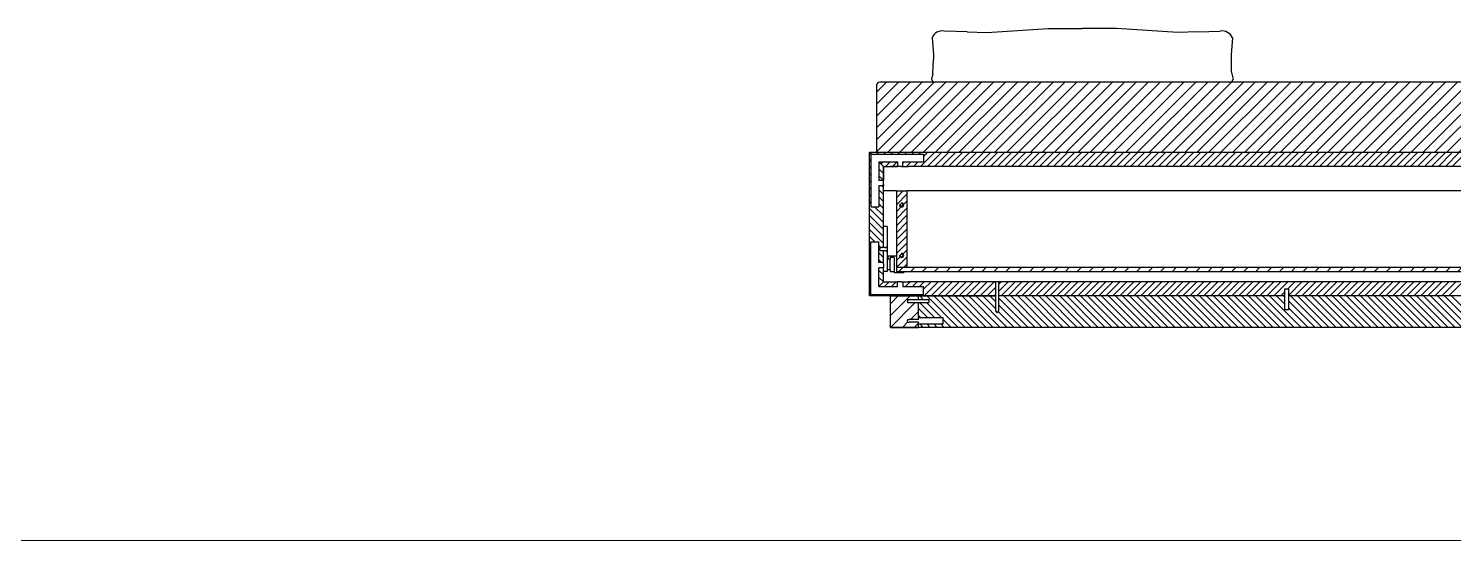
# Model space of a CAD drawing. Header units: centimetres. Extents: x -2268 to 4168, y -1681 to 1458.
# Drawn here: x -16.9 to 186.8, y 621.8 to 695 of the extents above; entities that cross this region are included whole.
import ezdxf

# ---------------------------------------------------------------- set-up
doc = ezdxf.new("R2010")
doc.units = ezdxf.units.CM
doc.layers.get('0').update_dxf_attribs({"color": 5})
doc.layers.add('A-FURN_Num_Penna__252_Num_Penna__252_Num_Penna__3_Num_Penna__252_Num_Penna__252_Num_Penna__252_Num_Penna__252_Num_Penna__252_Num_Penna__252_Num_Penna__252_Num_Penna__82_Num_Penna__82_Num_Penna__82_Num_Penna__82_Num_Penna__82', color=82, linetype='Continuous', lineweight=18)
for name, color, linetype in [('ARREDI_attrezzature', 175, 'Continuous'), ('filatura', 8, 'Continuous'), ('particolari', 6, 'Continuous')]:
    doc.layers.add(name, color=color, linetype=linetype)
pattern_1 = [(45, (-32.8304, 463.7776), (-0.85, 0.85), [])]

msp = doc.modelspace()

# ---------------------------------------------------------------- hatches: boundary and pattern name
h = msp.add_hatch()
h.set_pattern_fill('JIS_WOOD', color=175, scale=1.7)
h.set_pattern_definition([(45, (-207.3808, -61.0477), (-0.85, 0.85), [])])
h.paths.add_polyline_path([(106.3433, 687.2904), (104.8135, 687.2904, 0.4024058), (104.3135, 686.7607), (104.3135, 684.7296), (104.3135, 683.2296), (104.3135, 677.2296), (106.3135, 677.2296), (198.6941, 677.2296), (245.4327, 677.2296), (245.9327, 677.2296), (302.3135, 677.2296), (304.3135, 677.2296), (304.3135, 683.2296), (304.3135, 684.7296), (304.3135, 686.7698, 0.42612074), (303.7619, 687.2904), (302.2838, 687.2904), (204.3135, 687.2904)])
h = msp.add_hatch()
h.set_pattern_fill('JIS_WOOD', color=175, scale=1.7)
h.set_pattern_definition(pattern_1)
h.paths.add_polyline_path([(201.4635, 660.8296), (107.1635, 660.8296), (107.1635, 660.2296), (108.1635, 660.2296), (200.4635, 660.2296), (201.4635, 660.2296)])
h = msp.add_hatch()
h.set_pattern_fill('JIS_WOOD', color=175, scale=1.7)
h.set_pattern_definition(pattern_1)
h.paths.add_polyline_path([(110.3135, 655.7296), (109.8135, 655.7296), (108.9135, 655.7296), (108.8135, 655.7296), (108.8135, 655.8296), (108.8135, 656.1296), (108.8135, 656.2296), (108.9135, 656.2296), (110.3135, 656.2296), (110.3135, 656.7296), (106.3135, 656.7296), (106.3135, 652.2296), (110.3135, 652.2296), (110.3135, 652.9796), (109.0135, 652.9796), (108.8135, 652.9796), (108.698, 653.1796), (108.8135, 653.3796), (109.0135, 653.3796), (110.3135, 653.3796)])

# ---------------------------------------------------------------- linework, layer by layer
for p, q in [((117.2949, 694.4639), (114.0248, 694.5778)), ((117.2949, 694.4639), (120.11, 694.3899)), ((120.11, 694.3899), (128.8574, 694.9584)), ((128.8574, 694.9584), (133.744, 694.9584)), ((138.6306, 694.9584), (133.744, 694.9584)), ((147.378, 694.3899), (138.6306, 694.9584)), ((150.1931, 694.4639), (147.378, 694.3899)), ((150.1931, 694.4639), (153.4632, 694.5778)), ((112.2811, 693.6195), (112.492, 691.1958)), ((155.2069, 693.6195), (154.9959, 691.1958)), ((112.3974, 688.5309), (112.492, 690.5309)), ((112.492, 691.1958), (112.492, 690.5309)), ((154.9959, 691.1958), (154.9959, 688.8775)), ((112.3974, 688.5309), (112.1756, 687.7183)), ((154.9959, 688.8775), (155.3124, 687.7183)), ((112.1756, 687.7183), (112.4135, 687.2904)), ((155.3124, 687.7183), (155.0744, 687.2904)), ((103.3135, 656.7296), (103.3135, 677.2296)), ((106.3135, 677.2296), (103.3135, 677.2296)), ((103.5305, 677.0126), (103.3135, 677.2296)), ((103.5305, 677.0126), (108.6962, 677.0126)), ((103.5305, 677.0126), (103.5305, 669.479)), ((198.6941, 677.2296), (106.3135, 677.2296)), ((108.6962, 677.0126), (111.0675, 677.0126)), ((111.0675, 677.0126), (111.0675, 675.8813)), ((104.6618, 675.8813), (107.0962, 675.8813)), ((104.8792, 675.6639), (104.6618, 675.8813)), ((104.6618, 675.8813), (104.6618, 673.2296)), ((105.3135, 675.2296), (104.6618, 675.8813)), ((104.8792, 675.6639), (105.3135, 675.2296)), ((105.3135, 675.2296), (106.3135, 675.2296)), ((105.3135, 675.2296), (107.3135, 675.2296)), ((105.3135, 675.2296), (105.3135, 673.2296)), ((105.3135, 663.6296), (105.3135, 675.2296)), ((107.3135, 675.2296), (106.3135, 675.2296)), ((107.0962, 675.8813), (107.3135, 675.8813)), ((107.3135, 675.8813), (107.3135, 675.2296)), ((107.3135, 675.2296), (107.3135, 675.3296)), ((107.5135, 675.2296), (107.3135, 675.2296)), ((107.8962, 675.2296), (107.5135, 675.2296)), ((107.8962, 675.2296), (108.0962, 675.2296)), ((108.0962, 675.8813), (108.6962, 675.8813)), ((108.0962, 675.2296), (108.0962, 675.8813)), ((108.0962, 675.2296), (108.0962, 675.3296)), ((108.0962, 675.2296), (108.9135, 675.2296)), ((108.6962, 675.8813), (110.8344, 675.8813)), ((198.6941, 675.2296), (108.9135, 675.2296)), ((110.8344, 675.8813), (111.0675, 675.8813)), ((105.2135, 673.2296), (104.6618, 673.2296)), ((104.6618, 672.4469), (104.6618, 669.479)), ((105.2135, 672.4469), (104.6618, 672.4469)), ((105.2135, 673.2296), (105.3135, 673.2296)), ((105.2135, 672.4469), (105.3135, 672.4469)), ((105.3135, 673.0296), (105.3135, 673.2296)), ((105.3135, 672.6469), (105.3135, 673.0296)), ((105.3135, 672.6469), (105.3135, 672.4469)), ((107.1635, 671.7296), (105.3135, 671.7296)), ((107.1635, 671.7296), (107.1635, 660.8296)), ((107.1635, 671.7296), (108.6635, 671.7296)), ((108.6635, 671.7296), (108.6635, 660.9296)), ((199.9635, 671.7296), (108.6635, 671.7296)), ((103.5305, 669.479), (104.6618, 669.479)), ((105.8635, 666.6296), (105.3135, 666.6296)), ((105.8635, 666.6296), (105.8635, 660.2296)), ((103.5305, 656.9819), (103.5305, 664.4836)), ((103.5305, 664.4836), (104.6618, 664.4836)), ((104.6618, 661.5122), (104.6618, 664.4836)), ((105.3135, 662.1296), (105.3135, 663.2296)), ((105.3135, 661.7296), (105.3135, 662.1296)), ((106.0135, 661.9796), (106.0135, 662.4796)), ((106.0135, 662.4796), (107.1635, 662.4796)), ((106.2635, 660.4796), (106.2635, 661.9796)), ((106.8635, 662.2296), (106.8635, 660.2296)), ((105.2135, 661.5122), (104.6618, 661.5122)), ((104.6618, 658.0779), (104.6618, 660.7296)), ((105.2135, 660.7296), (104.6618, 660.7296)), ((105.2135, 661.5122), (105.3135, 661.5122)), ((105.2135, 660.7296), (105.3135, 660.7296)), ((105.3135, 661.5122), (105.3135, 661.7296)), ((105.3135, 661.3122), (105.3135, 661.5122)), ((105.3135, 661.3122), (105.3135, 660.9296)), ((105.3135, 660.9296), (105.3135, 660.7296)), ((105.3135, 658.7296), (105.3135, 660.7296)), ((105.8635, 660.2296), (105.3135, 660.2296)), ((106.2635, 660.4796), (105.8635, 660.4796)), ((106.2635, 660.4796), (106.2635, 660.2296)), ((106.2635, 660.2296), (106.8635, 660.2296)), ((106.8635, 660.2296), (106.8635, 660.0296)), ((108.1635, 660.0296), (106.8635, 660.0296)), ((107.1635, 660.8296), (201.4635, 660.8296)), ((108.1635, 660.2296), (108.1635, 660.0296)), ((108.6635, 660.8296), (108.6635, 660.9296)), ((104.8792, 658.2952), (104.6618, 658.0779)), ((104.6618, 658.0779), (107.0962, 658.0779)), ((104.8792, 658.2952), (105.3135, 658.7296)), ((105.3135, 658.7296), (107.3135, 658.7296)), ((107.0962, 658.0779), (107.3135, 658.0779)), ((107.3135, 658.0779), (107.3135, 658.7296)), ((107.5135, 658.7296), (107.3135, 658.7296)), ((107.8962, 658.7296), (107.5135, 658.7296)), ((107.8962, 658.7296), (108.0962, 658.7296)), ((108.0962, 658.7296), (108.9135, 658.7296)), ((108.0962, 658.7296), (108.0962, 658.0779)), ((108.0962, 658.7296), (108.0962, 658.6296)), ((108.0962, 658.0779), (108.6962, 658.0779)), ((108.6962, 658.0779), (110.8344, 658.0779)), ((198.6941, 658.7296), (108.9135, 658.7296)), ((110.8344, 658.0779), (111.0675, 658.0779)), ((111.0675, 656.9465), (111.0675, 658.0779)), ((103.5305, 656.9465), (103.3135, 656.7296)), ((106.3135, 656.7296), (103.3135, 656.7296)), ((103.5305, 656.9819), (103.5305, 656.9465)), ((103.5305, 656.9465), (108.6962, 656.9465)), ((121.3135, 656.7296), (106.3135, 656.7296)), ((106.3135, 652.2296), (106.3135, 656.7296)), ((106.3135, 656.7296), (121.3135, 656.7296)), ((108.6962, 656.9465), (111.0675, 656.9465)), ((110.3135, 656.2296), (110.3135, 656.7296)), ((162.6943, 656.7296), (121.8135, 656.7296)), ((198.6941, 656.7296), (163.1943, 656.7296)), ((110.3135, 653.3796), (110.3135, 655.7296)), ((198.6941, 652.2296), (106.3135, 652.2296)), ((106.3135, 652.2296), (110.3135, 652.2296)), ((110.3135, 652.2296), (110.3135, 652.9796))]:
    msp.add_line(p, q)
at = {"linetype": 'Continuous'}
for p, q in [((103.5305, 677.0126), (103.3764, 677.1667)), ((108.0962, 658.7041), (108.1216, 658.7296))]:
    msp.add_line(p, q, dxfattribs=at)
msp.add_lwpolyline([(304.3135, 677.2296), (304.3135, 683.2296), (304.3135, 684.7296), (304.3135, 686.7607, 0.4024058), (303.8135, 687.2904), (302.2838, 687.2904), (204.3135, 687.2904), (106.3433, 687.2904), (104.8135, 687.2904, 0.4024058), (104.3135, 686.7607), (104.3135, 684.7296), (104.3135, 683.2296), (104.3135, 677.2296)], format="xyb")
for points in [[(106.8635, 662.2296), (106.2635, 662.2296), (106.2635, 661.9796), (105.8635, 661.9796)], [(107.1635, 660.8296), (107.1635, 660.2296), (108.1635, 660.2296), (200.4635, 660.2296), (201.4635, 660.2296), (201.4635, 660.8296)]]:
    msp.add_lwpolyline(points)
for centre, radius, start, end in [((113.7003, 693.1025), 1.5105, 77.595745, 159.984428), ((153.7452, 693.0253), 1.5778, 22.123185, 100.296641)]:
    msp.add_arc(centre, radius, start, end)
at = {"layer": 'A-FURN_Num_Penna__252_Num_Penna__252_Num_Penna__3_Num_Penna__252_Num_Penna__252_Num_Penna__252_Num_Penna__252_Num_Penna__252_Num_Penna__252_Num_Penna__252_Num_Penna__82_Num_Penna__82_Num_Penna__82_Num_Penna__82_Num_Penna__82', "color": 82, "linetype": 'Continuous', "lineweight": 18}
msp.add_line((390.9974, 621.7662), (-775.6674, 621.7662), dxfattribs=at)
at = {"layer": 'ARREDI_attrezzature', "linetype": 'Continuous'}
for p, q in [((103.5305, 676.0126), (103.3135, 676.2296)), ((103.4676, 677.0755), (103.6216, 677.2296)), ((104.4047, 677.0126), (104.6216, 677.2296)), ((105.4047, 677.0126), (105.6216, 677.2296)), ((106.4047, 677.0126), (106.6216, 677.2296)), ((107.4047, 677.0126), (107.6216, 677.2296)), ((108.4047, 677.0126), (108.6216, 677.2296)), ((109.4047, 677.0126), (109.6216, 677.2296)), ((110.4047, 677.0126), (110.6216, 677.2296)), ((110.6216, 675.2296), (112.6216, 677.2296)), ((111.0675, 676.6754), (111.6216, 677.2296)), ((111.6216, 675.2296), (113.6216, 677.2296)), ((112.6216, 675.2296), (114.6216, 677.2296)), ((113.6216, 675.2296), (115.6216, 677.2296)), ((114.6216, 675.2296), (116.6216, 677.2296)), ((115.6216, 675.2296), (117.6216, 677.2296)), ((116.6216, 675.2296), (118.6216, 677.2296)), ((117.6216, 675.2296), (119.6216, 677.2296)), ((118.6216, 675.2296), (120.6216, 677.2296)), ((119.6216, 675.2296), (121.6216, 677.2296)), ((120.6216, 675.2296), (122.6216, 677.2296)), ((121.6216, 675.2296), (123.6216, 677.2296)), ((122.6216, 675.2296), (124.6216, 677.2296)), ((123.6216, 675.2296), (125.6216, 677.2296)), ((124.6216, 675.2296), (126.6216, 677.2296)), ((125.6216, 675.2296), (127.6216, 677.2296)), ((126.6216, 675.2296), (128.6216, 677.2296)), ((127.6216, 675.2296), (129.6216, 677.2296)), ((128.6216, 675.2296), (130.6216, 677.2296)), ((129.6216, 675.2296), (131.6216, 677.2296)), ((130.6216, 675.2296), (132.6216, 677.2296)), ((131.6216, 675.2296), (133.6216, 677.2296)), ((132.6216, 675.2296), (134.6216, 677.2296)), ((133.6216, 675.2296), (135.6216, 677.2296)), ((134.6216, 675.2296), (136.6216, 677.2296)), ((135.6216, 675.2296), (137.6216, 677.2296)), ((136.6216, 675.2296), (138.6216, 677.2296)), ((137.6216, 675.2296), (139.6216, 677.2296)), ((138.6216, 675.2296), (140.6216, 677.2296)), ((139.6216, 675.2296), (141.6216, 677.2296)), ((140.6216, 675.2296), (142.6216, 677.2296)), ((141.6216, 675.2296), (143.6216, 677.2296)), ((142.6216, 675.2296), (144.6216, 677.2296)), ((143.6216, 675.2296), (145.6216, 677.2296)), ((144.6216, 675.2296), (146.6216, 677.2296)), ((145.6216, 675.2296), (147.6216, 677.2296)), ((146.6216, 675.2296), (148.6216, 677.2296)), ((147.6216, 675.2296), (149.6216, 677.2296)), ((148.6216, 675.2296), (150.6216, 677.2296)), ((149.6216, 675.2296), (151.6216, 677.2296)), ((150.6216, 675.2296), (152.6216, 677.2296)), ((151.6216, 675.2296), (153.6216, 677.2296)), ((152.6216, 675.2296), (154.6216, 677.2296)), ((153.6216, 675.2296), (155.6216, 677.2296)), ((154.6216, 675.2296), (156.6216, 677.2296)), ((155.6216, 675.2296), (157.6216, 677.2296)), ((156.6216, 675.2296), (158.6216, 677.2296)), ((157.6216, 675.2296), (159.6216, 677.2296)), ((158.6216, 675.2296), (160.6216, 677.2296)), ((159.6216, 675.2296), (161.6216, 677.2296)), ((160.6216, 675.2296), (162.6216, 677.2296)), ((161.6216, 675.2296), (163.6216, 677.2296)), ((162.6216, 675.2296), (164.6216, 677.2296)), ((163.6216, 675.2296), (165.6216, 677.2296)), ((164.6216, 675.2296), (166.6216, 677.2296)), ((165.6216, 675.2296), (167.6216, 677.2296)), ((166.6216, 675.2296), (168.6216, 677.2296)), ((167.6216, 675.2296), (169.6216, 677.2296)), ((168.6216, 675.2296), (170.6216, 677.2296)), ((169.6216, 675.2296), (171.6216, 677.2296)), ((170.6216, 675.2296), (172.6216, 677.2296)), ((171.6216, 675.2296), (173.6216, 677.2296)), ((172.6216, 675.2296), (174.6216, 677.2296)), ((173.6216, 675.2296), (175.6216, 677.2296)), ((174.6216, 675.2296), (176.6216, 677.2296)), ((175.6216, 675.2296), (177.6216, 677.2296)), ((176.6216, 675.2296), (178.6216, 677.2296)), ((177.6216, 675.2296), (179.6216, 677.2296)), ((178.6216, 675.2296), (180.6216, 677.2296)), ((179.6216, 675.2296), (181.6216, 677.2296)), ((180.6216, 675.2296), (182.6216, 677.2296)), ((181.6216, 675.2296), (183.6216, 677.2296)), ((182.6216, 675.2296), (184.6216, 677.2296)), ((183.6216, 675.2296), (185.6216, 677.2296)), ((184.6216, 675.2296), (186.6216, 677.2296)), ((185.6216, 675.2296), (187.6216, 677.2296)), ((186.6216, 675.2296), (188.6216, 677.2296)), ((103.5305, 675.0126), (103.3135, 675.2296)), ((103.5305, 674.0126), (103.3135, 674.2296)), ((105.3135, 674.2296), (104.6618, 674.8813)), ((104.9676, 675.5755), (105.2733, 675.8813)), ((105.6216, 675.2296), (106.2733, 675.8813)), ((106.6216, 675.2296), (107.2733, 675.8813)), ((108.0962, 675.7041), (108.2733, 675.8813)), ((108.6216, 675.2296), (109.2733, 675.8813)), ((109.6216, 675.2296), (110.2733, 675.8813)), ((103.5305, 673.0126), (103.3135, 673.2296)), ((103.5305, 672.0126), (103.3135, 672.2296)), ((105.3135, 673.2296), (104.6618, 673.8813)), ((103.5305, 671.0126), (103.3135, 671.2296)), ((103.5305, 670.0126), (103.3135, 670.2296)), ((103.5305, 670.0126), (103.3135, 670.2296)), ((107.1635, 670.7715), (108.1216, 671.7296)), ((107.1635, 669.7715), (108.6635, 671.2715)), ((108.1133, 669.7213), (108.6635, 670.2715)), ((105.3135, 667.2296), (103.3135, 669.2296)), ((105.3135, 666.2296), (103.3135, 668.2296)), ((105.3135, 668.2296), (104.0641, 669.479)), ((107.1635, 668.7715), (107.9218, 669.5297)), ((107.1635, 667.7715), (108.6635, 669.2715)), ((107.1635, 666.7715), (108.6635, 668.2715)), ((105.3135, 665.2296), (103.3135, 667.2296)), ((105.3135, 664.2408), (103.3135, 666.2296)), ((107.1635, 665.7715), (108.6635, 667.2715)), ((107.1635, 664.7715), (108.6635, 666.2715)), ((104.081, 664.4836), (103.3135, 665.2296)), ((103.5305, 664.0126), (103.3135, 664.2296)), ((107.1635, 663.7715), (108.6635, 665.2715)), ((107.1635, 662.7715), (108.6635, 664.2715)), ((103.5305, 663.0126), (103.3135, 663.2296)), ((103.5305, 662.0126), (103.3135, 662.2296)), ((107.1635, 661.7715), (107.7762, 662.3842)), ((107.2216, 660.8296), (108.6635, 662.2715)), ((108.0589, 662.6669), (108.6635, 663.2715)), ((103.5305, 661.0126), (103.3135, 661.2296)), ((103.5305, 660.0126), (103.3135, 660.2296)), ((105.3135, 659.7296), (104.6618, 660.3813)), ((108.2216, 660.8296), (108.6635, 661.2715)), ((103.5305, 659.0126), (103.3135, 659.2296)), ((103.5305, 658.0126), (103.3135, 658.2296)), ((105.3135, 658.7296), (104.6618, 659.3813)), ((105.4699, 658.0779), (106.1216, 658.7296)), ((106.4699, 658.0779), (107.1216, 658.7296)), ((108.4699, 658.0779), (109.1216, 658.7296)), ((109.4699, 658.0779), (110.1216, 658.7296)), ((110.4699, 658.0779), (111.1216, 658.7296)), ((111.0675, 657.6754), (112.1216, 658.7296)), ((111.1216, 656.7296), (113.1216, 658.7296)), ((112.1216, 656.7296), (114.1216, 658.7296)), ((113.1216, 656.7296), (115.1216, 658.7296)), ((114.1216, 656.7296), (116.1216, 658.7296)), ((115.1216, 656.7296), (117.1216, 658.7296)), ((116.1216, 656.7296), (118.1216, 658.7296)), ((117.1216, 656.7296), (119.1216, 658.7296)), ((118.1216, 656.7296), (120.1216, 658.7296)), ((119.1216, 656.7296), (121.1216, 658.7296)), ((120.1216, 656.7296), (121.3135, 657.9215)), ((121.8135, 658.4215), (122.1216, 658.7296)), ((121.8135, 657.4215), (123.1216, 658.7296)), ((122.1216, 656.7296), (124.1216, 658.7296)), ((123.1216, 656.7296), (125.1216, 658.7296)), ((124.1216, 656.7296), (126.1216, 658.7296)), ((125.1216, 656.7296), (127.1216, 658.7296)), ((126.1216, 656.7296), (128.1216, 658.7296)), ((127.1216, 656.7296), (129.1216, 658.7296)), ((128.1216, 656.7296), (130.1216, 658.7296)), ((129.1216, 656.7296), (131.1216, 658.7296)), ((130.1216, 656.7296), (132.1216, 658.7296)), ((131.1216, 656.7296), (133.1216, 658.7296)), ((132.1216, 656.7296), (134.1216, 658.7296)), ((133.1216, 656.7296), (135.1216, 658.7296)), ((134.1216, 656.7296), (136.1216, 658.7296)), ((135.1216, 656.7296), (137.1216, 658.7296)), ((136.1216, 656.7296), (138.1216, 658.7296)), ((137.1216, 656.7296), (139.1216, 658.7296)), ((138.1216, 656.7296), (140.1216, 658.7296)), ((139.1216, 656.7296), (141.1216, 658.7296)), ((140.1216, 656.7296), (142.1216, 658.7296)), ((141.1216, 656.7296), (143.1216, 658.7296)), ((142.1216, 656.7296), (144.1216, 658.7296)), ((143.1216, 656.7296), (145.1216, 658.7296)), ((144.1216, 656.7296), (146.1216, 658.7296)), ((145.1216, 656.7296), (147.1216, 658.7296)), ((146.1216, 656.7296), (148.1216, 658.7296)), ((147.1216, 656.7296), (149.1216, 658.7296)), ((148.1216, 656.7296), (150.1216, 658.7296)), ((149.1216, 656.7296), (151.1216, 658.7296)), ((150.1216, 656.7296), (152.1216, 658.7296)), ((151.1216, 656.7296), (153.1216, 658.7296)), ((152.1216, 656.7296), (154.1216, 658.7296)), ((153.1216, 656.7296), (155.1216, 658.7296)), ((154.1216, 656.7296), (156.1216, 658.7296)), ((155.1216, 656.7296), (157.1216, 658.7296)), ((156.1216, 656.7296), (158.1216, 658.7296)), ((157.1216, 656.7296), (159.1216, 658.7296)), ((158.1216, 656.7296), (160.1216, 658.7296)), ((159.1216, 656.7296), (161.1216, 658.7296)), ((160.1216, 656.7296), (162.1216, 658.7296)), ((161.1216, 656.7296), (163.1216, 658.7296)), ((163.1216, 657.7296), (164.1216, 658.7296)), ((163.1943, 656.8023), (165.1216, 658.7296)), ((164.1216, 656.7296), (166.1216, 658.7296)), ((165.1216, 656.7296), (167.1216, 658.7296)), ((166.1216, 656.7296), (168.1216, 658.7296)), ((167.1216, 656.7296), (169.1216, 658.7296)), ((168.1216, 656.7296), (170.1216, 658.7296)), ((169.1216, 656.7296), (171.1216, 658.7296)), ((170.1216, 656.7296), (172.1216, 658.7296)), ((171.1216, 656.7296), (173.1216, 658.7296)), ((172.1216, 656.7296), (174.1216, 658.7296)), ((173.1216, 656.7296), (175.1216, 658.7296)), ((174.1216, 656.7296), (176.1216, 658.7296)), ((175.1216, 656.7296), (177.1216, 658.7296)), ((176.1216, 656.7296), (178.1216, 658.7296)), ((177.1216, 656.7296), (179.1216, 658.7296)), ((178.1216, 656.7296), (180.1216, 658.7296)), ((179.1216, 656.7296), (181.1216, 658.7296)), ((180.1216, 656.7296), (182.1216, 658.7296)), ((181.1216, 656.7296), (183.1216, 658.7296)), ((182.1216, 656.7296), (184.1216, 658.7296)), ((183.1216, 656.7296), (185.1216, 658.7296)), ((184.1216, 656.7296), (186.1216, 658.7296)), ((185.1216, 656.7296), (187.1216, 658.7296)), ((186.1216, 656.7296), (188.1216, 658.7296)), ((103.5305, 657.0126), (103.3135, 657.2296)), ((104.1216, 656.7296), (104.3385, 656.9465)), ((105.1216, 656.7296), (105.3385, 656.9465)), ((106.1216, 656.7296), (106.3385, 656.9465)), ((107.1216, 656.7296), (107.3385, 656.9465)), ((108.1216, 656.7296), (108.3385, 656.9465)), ((109.1216, 656.7296), (109.3385, 656.9465)), ((110.1216, 656.7296), (110.3385, 656.9465)), ((111.0055, 656.2296), (110.5055, 656.7296)), ((116.0055, 652.2296), (111.5055, 656.7296)), ((117.0055, 652.2296), (112.5055, 656.7296)), ((118.0055, 652.2296), (113.5055, 656.7296)), ((119.0055, 652.2296), (114.5055, 656.7296)), ((120.0055, 652.2296), (115.5055, 656.7296)), ((121.0055, 652.2296), (116.5055, 656.7296)), ((122.0055, 652.2296), (117.5055, 656.7296)), ((123.0055, 652.2296), (118.5055, 656.7296)), ((121.3135, 654.9215), (119.5055, 656.7296)), ((121.3135, 655.9215), (120.5055, 656.7296)), ((121.1216, 656.7296), (121.3135, 656.9215)), ((126.0055, 652.2296), (121.8135, 656.4215)), ((127.0055, 652.2296), (122.5055, 656.7296)), ((128.0055, 652.2296), (123.5055, 656.7296)), ((129.0055, 652.2296), (124.5055, 656.7296)), ((130.0055, 652.2296), (125.5055, 656.7296)), ((131.0055, 652.2296), (126.5055, 656.7296)), ((132.0055, 652.2296), (127.5055, 656.7296)), ((133.0055, 652.2296), (128.5055, 656.7296)), ((134.0055, 652.2296), (129.5055, 656.7296)), ((135.0055, 652.2296), (130.5055, 656.7296)), ((136.0055, 652.2296), (131.5055, 656.7296)), ((137.0055, 652.2296), (132.5055, 656.7296)), ((138.0055, 652.2296), (133.5055, 656.7296)), ((139.0055, 652.2296), (134.5055, 656.7296)), ((140.0055, 652.2296), (135.5055, 656.7296)), ((141.0055, 652.2296), (136.5055, 656.7296)), ((142.0055, 652.2296), (137.5055, 656.7296)), ((143.0055, 652.2296), (138.5055, 656.7296)), ((144.0055, 652.2296), (139.5055, 656.7296)), ((145.0055, 652.2296), (140.5055, 656.7296)), ((146.0055, 652.2296), (141.5055, 656.7296)), ((147.0055, 652.2296), (142.5055, 656.7296)), ((148.0055, 652.2296), (143.5055, 656.7296)), ((149.0055, 652.2296), (144.5055, 656.7296)), ((150.0055, 652.2296), (145.5055, 656.7296)), ((151.0055, 652.2296), (146.5055, 656.7296)), ((152.0055, 652.2296), (147.5055, 656.7296)), ((153.0055, 652.2296), (148.5055, 656.7296)), ((154.0055, 652.2296), (149.5055, 656.7296)), ((155.0055, 652.2296), (150.5055, 656.7296)), ((156.0055, 652.2296), (151.5055, 656.7296)), ((157.0055, 652.2296), (152.5055, 656.7296)), ((158.0055, 652.2296), (153.5055, 656.7296)), ((159.0055, 652.2296), (154.5055, 656.7296)), ((160.0055, 652.2296), (155.5055, 656.7296)), ((161.0055, 652.2296), (156.5055, 656.7296)), ((162.0055, 652.2296), (157.5055, 656.7296)), ((163.0055, 652.2296), (158.5055, 656.7296)), ((164.0055, 652.2296), (159.5055, 656.7296)), ((165.0055, 652.2296), (160.5055, 656.7296)), ((162.6943, 655.5407), (161.5055, 656.7296)), ((162.1216, 656.7296), (162.6943, 657.3023)), ((162.6943, 656.5407), (162.5055, 656.7296)), ((167.0055, 652.2296), (163.1943, 656.0407)), ((168.0055, 652.2296), (163.5055, 656.7296)), ((169.0055, 652.2296), (164.5055, 656.7296)), ((170.0055, 652.2296), (165.5055, 656.7296)), ((171.0055, 652.2296), (166.5055, 656.7296)), ((172.0055, 652.2296), (167.5055, 656.7296)), ((173.0055, 652.2296), (168.5055, 656.7296)), ((174.0055, 652.2296), (169.5055, 656.7296)), ((175.0055, 652.2296), (170.5055, 656.7296)), ((176.0055, 652.2296), (171.5055, 656.7296)), ((177.0055, 652.2296), (172.5055, 656.7296)), ((178.0055, 652.2296), (173.5055, 656.7296)), ((179.0055, 652.2296), (174.5055, 656.7296)), ((180.0055, 652.2296), (175.5055, 656.7296)), ((181.0055, 652.2296), (176.5055, 656.7296)), ((182.0055, 652.2296), (177.5055, 656.7296)), ((183.0055, 652.2296), (178.5055, 656.7296)), ((184.0055, 652.2296), (179.5055, 656.7296)), ((185.0055, 652.2296), (180.5055, 656.7296)), ((186.0055, 652.2296), (181.5055, 656.7296)), ((187.0055, 652.2296), (182.5055, 656.7296)), ((188.0055, 652.2296), (183.5055, 656.7296)), ((189.0055, 652.2296), (184.5055, 656.7296)), ((190.0055, 652.2296), (185.5055, 656.7296)), ((191.0055, 652.2296), (186.5055, 656.7296)), ((111.6055, 653.6296), (110.3135, 654.9215)), ((110.6055, 653.6296), (110.3135, 653.9215)), ((112.6055, 653.6296), (110.5055, 655.7296)), ((113.6055, 653.6296), (111.5055, 655.7296)), ((124.0055, 652.2296), (121.7345, 654.5005)), ((125.0055, 652.2296), (121.8135, 655.4215)), ((166.0055, 652.2296), (163.1943, 655.0407)), ((111.0055, 652.2296), (110.5055, 652.7296)), ((112.0055, 652.2296), (111.5055, 652.7296)), ((113.0055, 652.2296), (112.5055, 652.7296)), ((114.0055, 652.2296), (113.5055, 652.7296)), ((115.0055, 652.2296), (113.8713, 653.3638))]:
    msp.add_line(p, q, dxfattribs=at)
at = {"layer": 'ARREDI_attrezzature'}
for p, q in [((105.0962, 672.4469), (105.3135, 672.2296)), ((104.6618, 671.8813), (105.3135, 671.2296)), ((104.6618, 670.8813), (105.3135, 670.2296)), ((104.6618, 669.8813), (105.3135, 669.2296)), ((104.6618, 663.919), (104.9596, 663.6296)), ((104.6618, 662.8813), (105.3135, 662.2296)), ((104.6618, 661.8813), (105.0309, 661.5122))]:
    msp.add_line(p, q, dxfattribs=at)
at = {"layer": 'filatura'}
for centre in [(107.9135, 669.7296), (107.9135, 662.5296)]:
    msp.add_arc(centre, 0.3, 180, 90, dxfattribs=at)
at = {"layer": 'particolari'}
for p, q in [((104.8715, 663.6296), (104.7635, 663.5313)), ((104.7635, 663.5313), (104.7635, 663.3313)), ((104.8752, 663.2296), (104.7635, 663.3313)), ((104.8715, 663.6296), (105.0635, 663.6296)), ((104.8752, 663.2296), (105.0635, 663.2296)), ((105.4635, 663.6296), (105.0635, 663.6296)), ((105.0635, 663.2296), (105.6733, 663.2296)), ((105.4635, 663.6296), (105.6733, 663.6296)), ((105.6733, 663.6296), (105.8635, 663.8028)), ((105.6733, 663.2296), (105.8635, 663.0564)), ((121.1903, 658.7296), (121.3135, 658.5943)), ((121.3135, 658.5943), (121.3135, 654.5796)), ((121.8135, 658.5943), (121.9367, 658.7296)), ((121.8135, 654.5796), (121.8135, 658.5943)), ((121.3135, 654.5796), (121.5635, 654.3296)), ((121.5635, 654.3296), (121.8135, 654.5796)), ((108.8135, 653.3796), (108.698, 653.1796)), ((108.8135, 652.9796), (108.698, 653.1796)), ((108.8135, 653.3796), (109.0135, 653.3796)), ((108.8135, 652.9796), (109.0135, 652.9796)), ((110.3135, 653.3796), (109.0135, 653.3796)), ((110.3135, 652.9796), (109.0135, 652.9796)), ((110.3135, 653.6296), (113.8713, 653.6296)), ((110.3135, 652.7296), (112.8713, 652.7296)), ((112.8713, 652.7296), (113.6539, 652.7296)), ((113.7539, 652.7296), (113.6539, 652.7296)), ((113.7539, 652.7296), (113.8713, 652.7296)), ((113.8713, 652.7296), (113.8713, 653.6296))]:
    msp.add_line(p, q, dxfattribs=at)
for points in [[(111.7135, 655.7296), (109.8135, 655.7296), (108.9135, 655.7296), (108.8135, 655.7296), (108.8135, 655.8296), (108.8135, 656.1296), (108.8135, 656.2296), (108.9135, 656.2296), (111.7135, 656.2296), (111.8135, 656.2296), (111.8135, 656.1296), (111.8135, 655.8296), (111.8135, 655.7296)], [(162.6943, 654.8296), (162.6943, 656.7296), (162.6943, 657.6296), (162.6943, 657.7296), (162.7943, 657.7296), (163.0943, 657.7296), (163.1943, 657.7296), (163.1943, 657.6296), (163.1943, 654.8296), (163.1943, 654.7296), (163.0943, 654.7296), (162.7943, 654.7296), (162.6943, 654.7296)]]:
    msp.add_lwpolyline(points, close=True, dxfattribs=at)
for centre in [(107.9135, 669.7296), (107.9135, 669.7296), (107.9135, 662.5296), (107.9135, 662.5296)]:
    msp.add_circle(centre, 0.2, dxfattribs=at)

doc.saveas('drawing.dxf')
